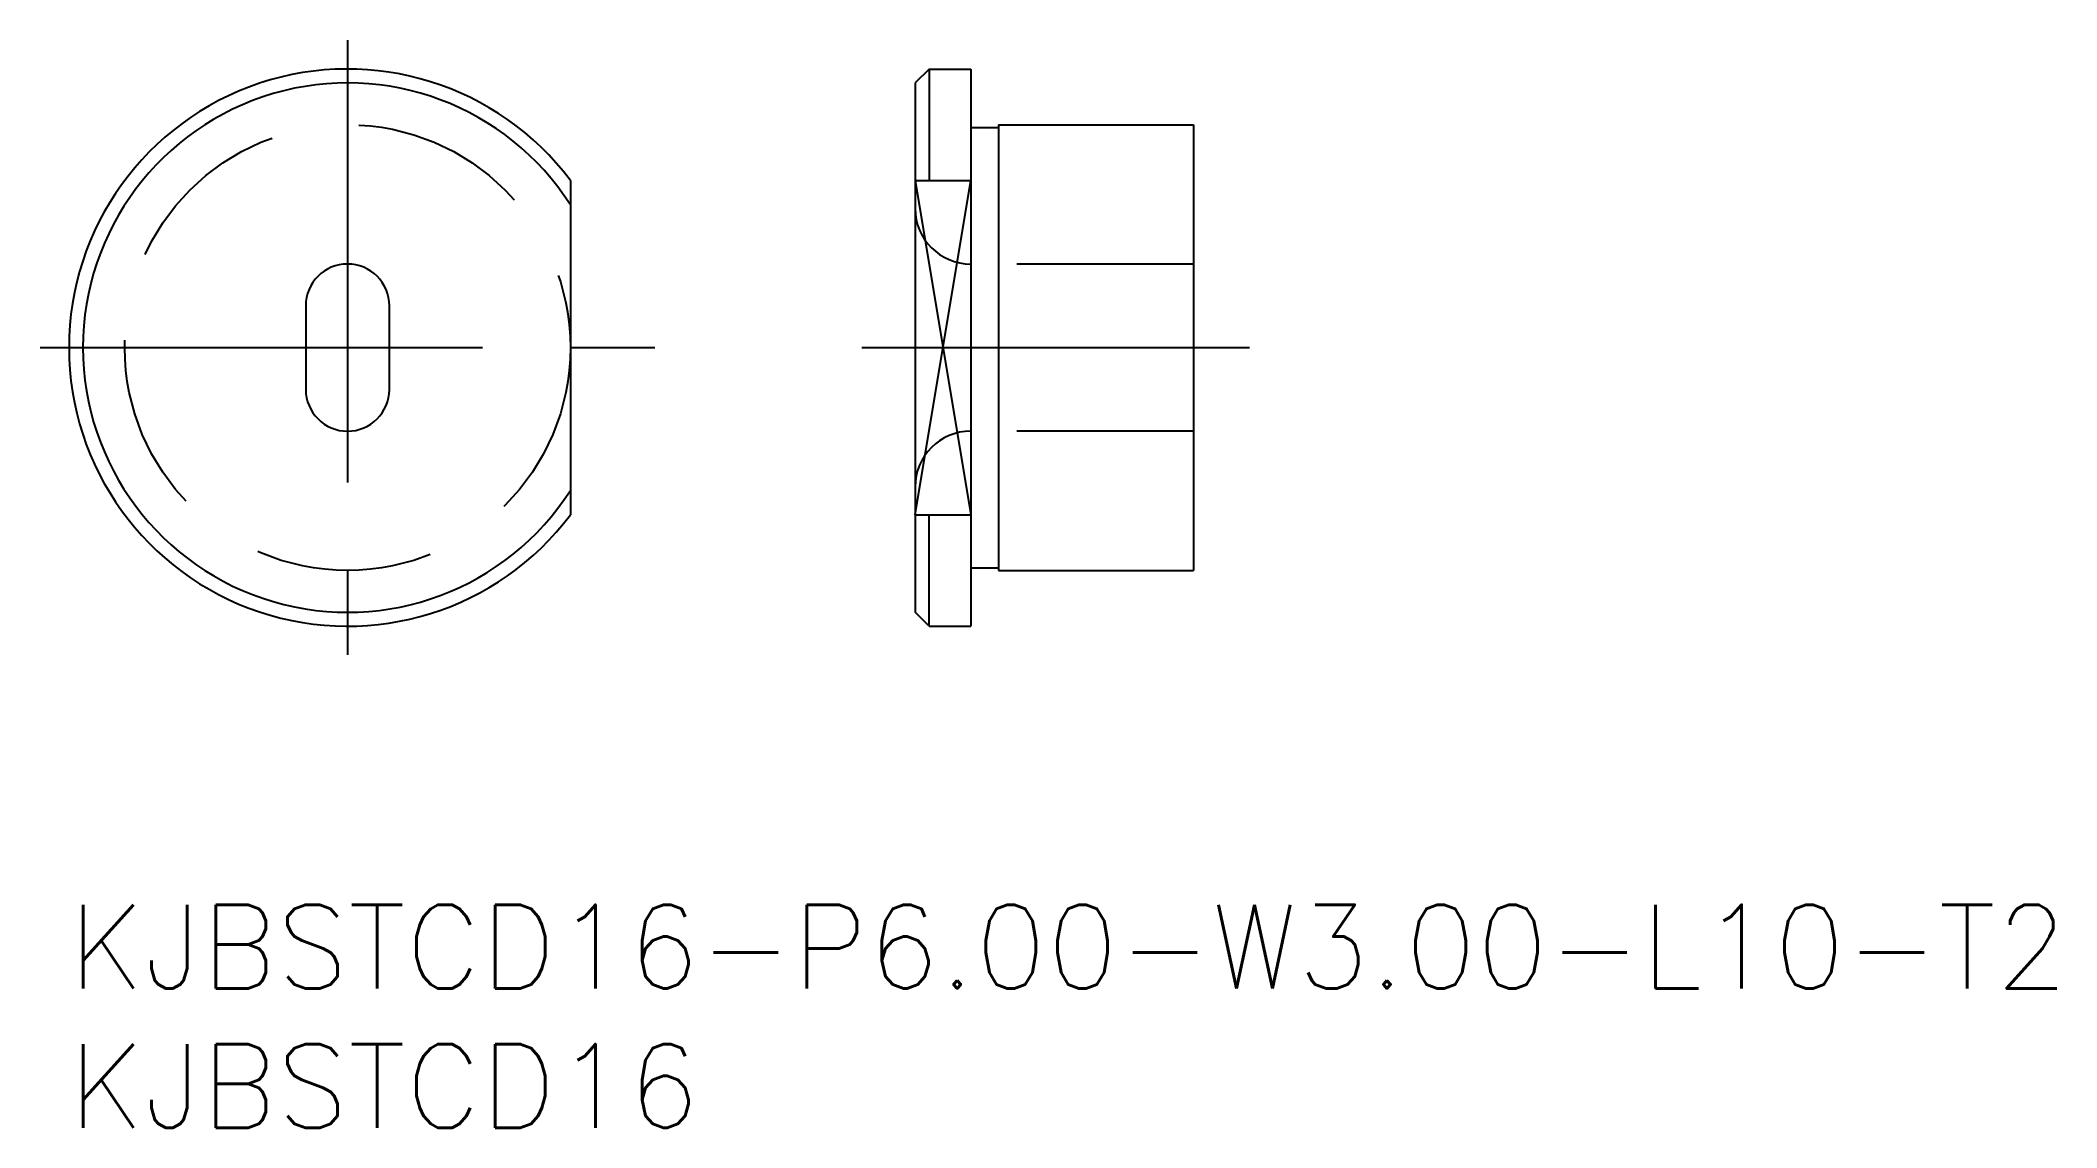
# Model space of a CAD drawing. Extents: x -1 to 71.4, y -8 to 31.
import ezdxf

# ---------------------------------------------------------------- set-up
doc = ezdxf.new("R2010")
doc.units = 0
doc.header["$LTSCALE"] = 0.5
doc.linetypes.add('CENTER', pattern=[50.8, 31.75, -6.35, 6.35, -6.35])
doc.linetypes.add('DASHED', pattern=[19.05, 12.7, -6.35])
for name, color, linetype in [('MSM_CENTER', 1, 'CENTER'), ('MSM_CONTINUOUS', 7, 'CONTINUOUS'), ('MSM_DASHED', 4, 'DASHED'), ('MSM_NARROW', 5, 'CONTINUOUS'), ('MSM_PART_NUMBER', 7, 'CONTINUOUS')]:
    doc.layers.add(name, color=color, linetype=linetype)
doc.styles.get("Standard").update_dxf_attribs({"font": 'txt.shx', "height": 3, "bigfont": 'bigfont.shx'})

# ---------------------------------------------------------------- blocks, each defined once
blk = doc.blocks.new('*U9')
at = {"layer": 'MSM_PART_NUMBER'}
blk.add_text('KJBSTCD16-P6.00-W3.00-L10-T2', height=3, dxfattribs=at).set_placement((0, -3))
blk = doc.blocks.new('*U10')
at = {"layer": 'MSM_PART_NUMBER'}
blk.add_text('KJBSTCD16', height=3, dxfattribs=at).set_placement((0, -8))

msp = doc.modelspace()

# ---------------------------------------------------------------- linework, layer by layer
at = {"layer": 'MSM_CENTER'}
for p, q in [((10, 31.03), (10, 8.97)), ((-1.03, 20), (21.03, 20)), ((28.467, 20), (42.384, 20))]:
    msp.add_line(p, q, dxfattribs=at)
at = {"layer": 'MSM_CONTINUOUS'}
for p, q in [((30.874, 30), (30.374, 29.5)), ((30.874, 30), (30.874, 26)), ((30.874, 30), (32.374, 30)), ((32.374, 30), (32.374, 10)), ((30.374, 29.5), (30.374, 10.5)), ((32.374, 27.9), (33.374, 27.9)), ((33.374, 28), (40.374, 28)), ((33.374, 28), (33.374, 12)), ((40.374, 28), (40.374, 12)), ((18, 26), (18, 14)), ((30.374, 26), (32.374, 26)), ((8.5, 21.5), (8.5, 18.5)), ((11.5, 18.5), (11.5, 21.5)), ((30.374, 14), (32.374, 14)), ((30.874, 10), (30.874, 14)), ((32.374, 12.1), (33.374, 12.1)), ((33.374, 12), (40.374, 12)), ((30.874, 10), (30.374, 10.5)), ((30.874, 10), (32.374, 10))]:
    msp.add_line(p, q, dxfattribs=at)
for centre, radius, start, end in [((10, 20), 10, 36.8699, 323.1301), ((10, 20), 9.5, 32.6369, 327.3631), ((10, 21.5), 1.5, 0, 180), ((10, 18.5), 1.5, 180, 0)]:
    msp.add_arc(centre, radius, start, end, dxfattribs=at)
at = {"layer": 'MSM_DASHED'}
for p, q in [((40.374, 23), (32.374, 23)), ((40.374, 17), (32.374, 17))]:
    msp.add_line(p, q, dxfattribs=at)
msp.add_circle((10, 20), 8, dxfattribs=at)
for centre, start, end in [((32.374, 25), 180, 270), ((32.374, 15), 90, 180)]:
    msp.add_arc(centre, 2, start, end, dxfattribs=at)
at = {"layer": 'MSM_NARROW'}
for p, q in [((30.374, 26), (32.374, 14)), ((30.374, 14), (32.374, 26))]:
    msp.add_line(p, q, dxfattribs=at)

# ---------------------------------------------------------------- block references
at = {"layer": 'MSM_CONTINUOUS'}
for name in ['*U9', '*U10']:
    msp.add_blockref(name, (0, 0), dxfattribs=at)

doc.saveas('drawing.dxf')
